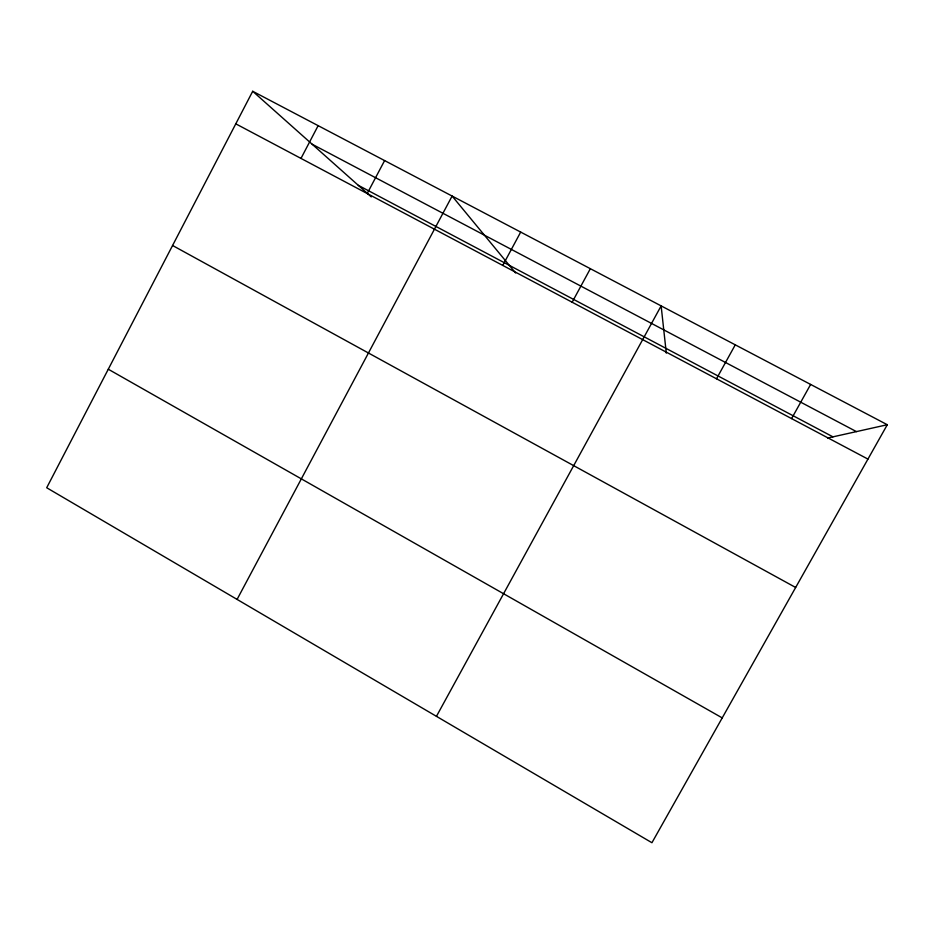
<?xml version="1.0" encoding="UTF-8"?>
<svg xmlns="http://www.w3.org/2000/svg" width="934" height="934" viewBox="0 0 934 934"><rect width="100%" height="100%" fill="white"/><g stroke="black" fill="none" stroke-linecap="round" stroke-linejoin="round"><path stroke-width="1.4" d="M252.705 91.275L46.7 487.746L651.932 842.725L887.3 424.725L252.705 91.275L371.288 196.899M300.993 158.406L318.144 125.658M367.202 193.525L384.61 160.578M237.084 599.406L452.114 196.058L515.626 272.997M502.761 265.419L520.682 232.087M572.157 302.219L590.346 268.688M436.447 716.343L661.132 305.885L666.304 353.122M716.506 378.784L735.268 344.833M791.588 418.595L810.642 384.434M827.641 438.034L887.3 424.725M312.166 144.233L856.443 431.613M358.271 185.306L832.953 436.855M235.788 123.837L867.943 459.096M172.568 245.49L795.651 587.474M108.286 369.222L722.216 717.896"/></g></svg>
